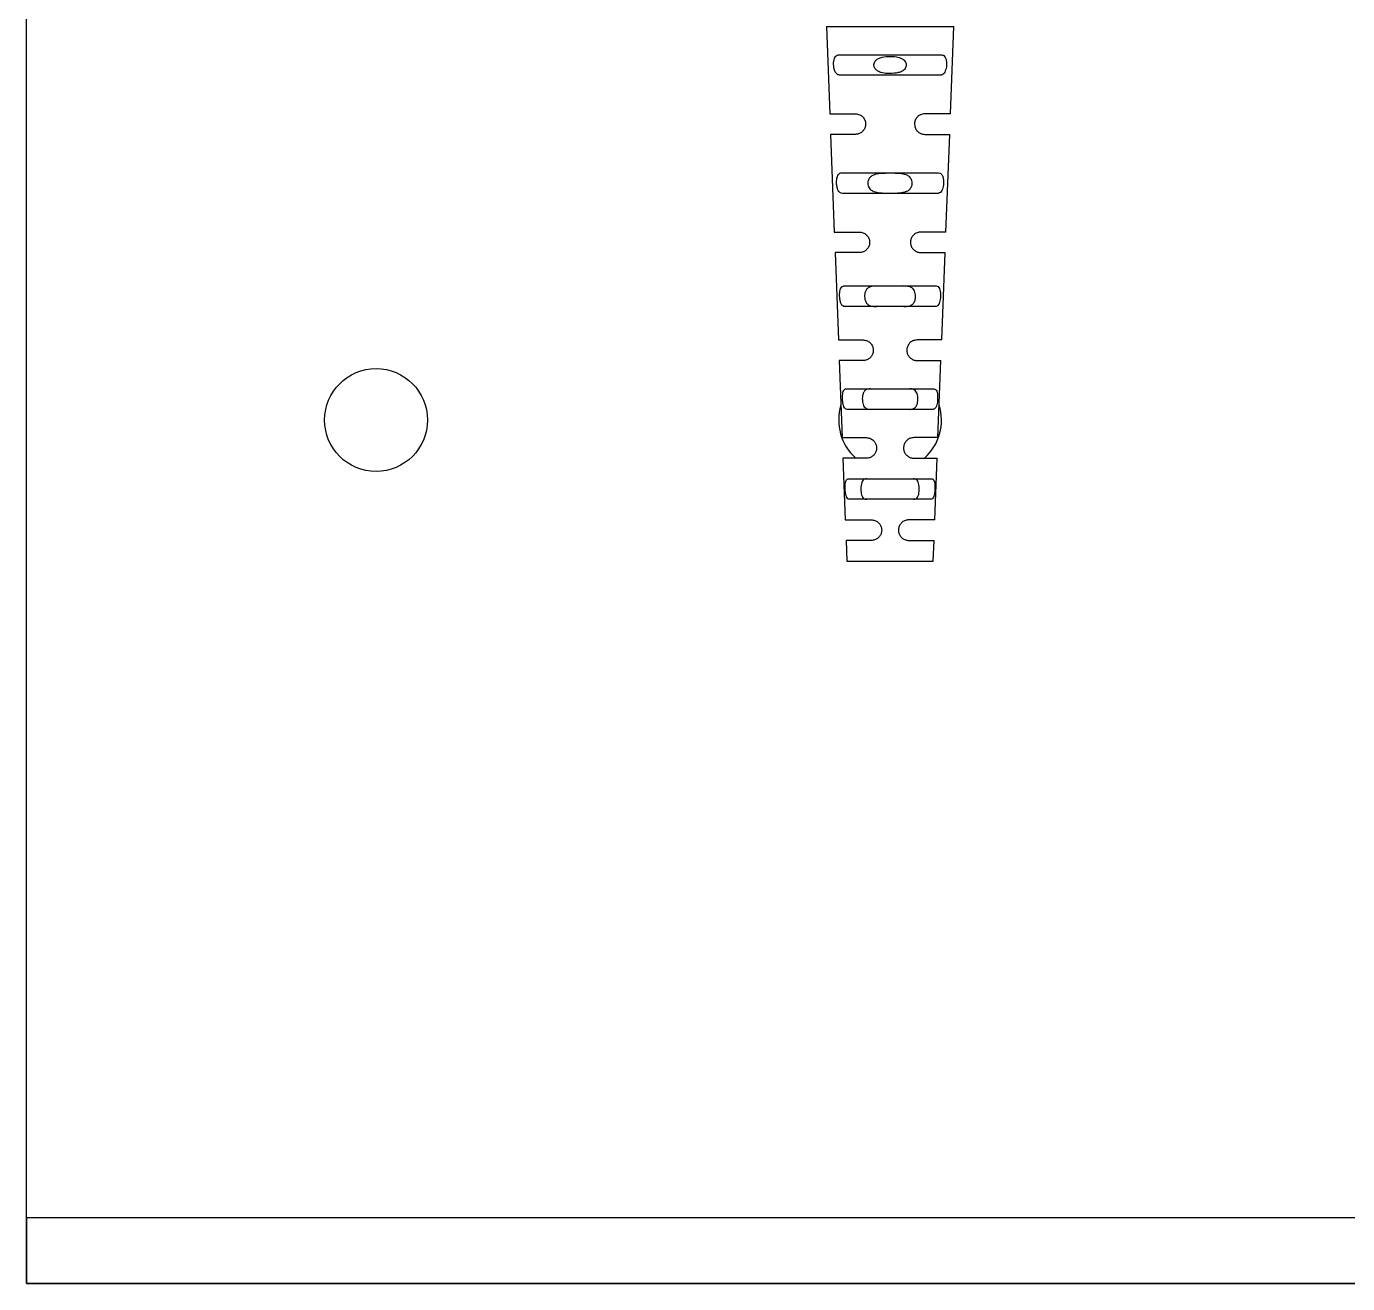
# Model space of a CAD drawing. Header units: millimetres. Extents: x 0 to 210, y 0 to 297.
# Drawn here: x 40.19 to 53.04, y 69.35 to 81.58 of the extents above; entities that cross this region are included whole.
import ezdxf

# ---------------------------------------------------------------- set-up
doc = ezdxf.new("R2010")
doc.units = ezdxf.units.MM

msp = doc.modelspace()

# ---------------------------------------------------------------- linework, layer by layer
at = {"color": 7, "linetype": 'Continuous'}
for p, q in [((40.1906, 69.3541), (40.1906, 141.1541)), ((111.9911, 69.3541), (40.1906, 69.3541))]:
    msp.add_line(p, q, dxfattribs=at)
at = {"color": 7, "linetype": 'Continuous', "lineweight": 25}
for p, q in [((40.1906, 69.9941), (40.1906, 140.5141)), ((47.971, 81.5827), (48.0036, 80.7327)), ((47.971, 81.5827), (49.211, 81.5827)), ((49.1783, 80.7327), (49.211, 81.5827)), ((48.096, 81.3077), (49.0859, 81.3077)), ((49.0764, 81.1077), (48.1055, 81.1077)), ((48.0036, 80.7327), (48.2532, 80.7327)), ((49.1783, 80.7327), (48.9287, 80.7327)), ((48.0113, 80.5327), (48.0479, 79.5827)), ((48.2532, 80.5327), (48.0113, 80.5327)), ((48.9287, 80.5327), (49.1706, 80.5327)), ((49.134, 79.5827), (49.1706, 80.5327)), ((48.1192, 80.1577), (49.0627, 80.1577)), ((49.0534, 79.9577), (48.1285, 79.9577)), ((48.0479, 79.5827), (48.2922, 79.5827)), ((49.134, 79.5827), (48.8897, 79.5827)), ((48.0556, 79.3827), (48.0883, 78.5327)), ((48.2922, 79.3827), (48.0556, 79.3827)), ((48.8897, 79.3827), (49.1263, 79.3827)), ((49.0936, 78.5327), (49.1263, 79.3827)), ((48.1426, 79.0577), (49.0393, 79.0577)), ((49.0303, 78.8577), (48.1516, 78.8577)), ((48.0883, 78.5327), (48.3279, 78.5327)), ((49.0936, 78.5327), (48.854, 78.5327)), ((48.096, 78.3327), (48.1248, 77.5827)), ((48.3279, 78.3327), (48.096, 78.3327)), ((48.854, 78.3327), (49.086, 78.3327)), ((49.0571, 77.5827), (49.086, 78.3327)), ((48.1649, 78.0577), (49.017, 78.0577)), ((49.0082, 77.8577), (48.1737, 77.8577)), ((48.1248, 77.5827), (48.3601, 77.5827)), ((49.0571, 77.5827), (48.8218, 77.5827)), ((48.1325, 77.3827), (48.1556, 76.7827)), ((48.3601, 77.3827), (48.1325, 77.3827)), ((48.8218, 77.3827), (49.0494, 77.3827)), ((49.0263, 76.7827), (49.0494, 77.3827)), ((48.1855, 77.1827), (48.9964, 77.1827)), ((48.9879, 76.9827), (48.194, 76.9827)), ((48.1556, 76.7827), (48.4094, 76.7827)), ((49.0263, 76.7827), (48.7725, 76.7827)), ((48.1633, 76.5827), (48.171, 76.3827)), ((48.4094, 76.5827), (48.1633, 76.5827)), ((48.7725, 76.5827), (49.0186, 76.5827)), ((49.011, 76.3827), (49.0186, 76.5827)), ((48.171, 76.3827), (49.011, 76.3827)), ((111.9911, 69.9941), (40.1906, 69.9941)), ((40.1906, 69.9941), (40.1906, 69.3541)), ((40.1906, 69.3541), (111.9911, 69.3541))]:
    msp.add_line(p, q, dxfattribs=at)
msp.add_circle((43.5911, 77.7541), 0.5, dxfattribs=at)
for start, end in [(163.11531, 227.97391), (312.02609, 16.96379)]:
    msp.add_arc((48.5911, 77.7541), 0.5, start, end, dxfattribs=at)
for points, knots in [([(48.1055, 81.1077), (48.0957, 81.1093), (48.0786, 81.1121), (48.0595, 81.1342), (48.0476, 81.1631), (48.0418, 81.1968), (48.0414, 81.2294), (48.0455, 81.2585), (48.0542, 81.2824), (48.0677, 81.2995), (48.0825, 81.3068), (48.0927, 81.3075), (48.096, 81.3077)], [0, 0, 0, 0, 0.1493376, 0.2616363, 0.3744227, 0.4749253, 0.5674844, 0.6570885, 0.7475914, 0.843232, 0.949411, 1, 1, 1, 1]), ([(48.591, 81.1245), (48.6183, 81.1257), (48.6593, 81.1274), (48.7056, 81.1436), (48.7297, 81.1611), (48.7429, 81.1804), (48.7485, 81.1996), (48.748, 81.2184), (48.7417, 81.2374), (48.7272, 81.2568), (48.6977, 81.2761), (48.6448, 81.2897), (48.5723, 81.2926), (48.5076, 81.2847), (48.465, 81.2652), (48.4448, 81.2459), (48.4349, 81.2238), (48.4329, 81.2044), (48.4369, 81.186), (48.4468, 81.1676), (48.4675, 81.1483), (48.5084, 81.131), (48.5529, 81.1251), (48.5834, 81.1246), (48.591, 81.1245)], [0, 0, 0, 0, 0.1005966, 0.1507076, 0.1896879, 0.2170872, 0.2402525, 0.2634843, 0.2853475, 0.3145933, 0.3564177, 0.4236993, 0.5223439, 0.6223515, 0.6638577, 0.7057876, 0.7300768, 0.7544849, 0.7765844, 0.7992055, 0.8338069, 0.8867987, 0.9719667, 1, 1, 1, 1]), ([(49.0859, 81.3077), (49.0955, 81.306), (49.1118, 81.3032), (49.1285, 81.2815), (49.1376, 81.2542), (49.1409, 81.2221), (49.1393, 81.1904), (49.1334, 81.1611), (49.1231, 81.136), (49.1081, 81.1173), (49.0917, 81.1087), (49.0804, 81.1079), (49.0764, 81.1077)], [0, 0, 0, 0, 0.149568, 0.254744, 0.3603396, 0.4556249, 0.5457065, 0.6355459, 0.7286259, 0.8285613, 0.9399506, 1, 1, 1, 1]), ([(48.2532, 80.7327), (48.2675, 80.731), (48.2918, 80.7282), (48.3236, 80.7063), (48.344, 80.679), (48.3539, 80.647), (48.3533, 80.6151), (48.3432, 80.5857), (48.3248, 80.5606), (48.2991, 80.542), (48.274, 80.5336), (48.2585, 80.5329), (48.2532, 80.5327)], [0, 0, 0, 0, 0.1502919, 0.2550346, 0.3601641, 0.4557315, 0.5466919, 0.6375577, 0.7314619, 0.8317684, 0.942932, 1, 1, 1, 1]), ([(48.9287, 80.7327), (48.9144, 80.731), (48.8901, 80.7282), (48.8584, 80.7063), (48.8379, 80.679), (48.828, 80.647), (48.8286, 80.6151), (48.8387, 80.5857), (48.8571, 80.5606), (48.8828, 80.542), (48.9079, 80.5336), (48.9234, 80.5329), (48.9287, 80.5327)], [0, 0, 0, 0, 0.15029194, 0.2550346, 0.36016405, 0.45573148, 0.54669188, 0.63755768, 0.7314619, 0.83176845, 0.94293197, 1, 1, 1, 1]), ([(48.1285, 79.9577), (48.1193, 79.9594), (48.1033, 79.9623), (48.0863, 79.985), (48.0759, 80.0136), (48.0708, 80.0472), (48.0703, 80.08), (48.074, 80.1096), (48.0819, 80.1336), (48.0945, 80.1505), (48.1078, 80.157), (48.1167, 80.1575), (48.1192, 80.1577)], [0, 0, 0, 0, 0.1517525, 0.262304, 0.3732344, 0.4743682, 0.569543, 0.6623626, 0.7555961, 0.8527114, 0.9586317, 1, 1, 1, 1]), ([(48.591, 79.9583), (48.6243, 79.9584), (48.6778, 79.9585), (48.7386, 79.9687), (48.7727, 79.9864), (48.792, 80.0086), (48.8021, 80.0335), (48.8049, 80.0593), (48.8013, 80.0842), (48.792, 80.1061), (48.7744, 80.1274), (48.7406, 80.1465), (48.6791, 80.1567), (48.593, 80.1572), (48.5076, 80.1568), (48.4461, 80.1476), (48.4107, 80.1301), (48.3907, 80.1081), (48.3802, 80.0833), (48.3769, 80.0573), (48.3803, 80.0323), (48.3893, 80.0102), (48.4064, 79.9889), (48.4394, 79.9695), (48.5016, 79.9585), (48.557, 79.9584), (48.591, 79.9583)], [0, 0, 0, 0, 0.0880346, 0.1409432, 0.1778594, 0.2055329, 0.2287568, 0.2520631, 0.2734363, 0.2948886, 0.318491, 0.3557482, 0.4134565, 0.4978328, 0.5833924, 0.6385893, 0.6759636, 0.7040724, 0.7274767, 0.7509691, 0.7724009, 0.7937985, 0.8172371, 0.8539098, 0.9104665, 1, 1, 1, 1]), ([(49.0627, 80.1577), (49.07, 80.1565), (49.0849, 80.1541), (49.1004, 80.134), (49.109, 80.1049), (49.1119, 80.0726), (49.1104, 80.0405), (49.1049, 80.0106), (49.0955, 79.9852), (49.0816, 79.9666), (49.0668, 79.9586), (49.0567, 79.9579), (49.0534, 79.9577)], [0, 0, 0, 0, 0.1240384, 0.2489037, 0.3567988, 0.4535364, 0.5464806, 0.6394995, 0.7351097, 0.8361597, 0.9466928, 1, 1, 1, 1]), ([(48.2922, 79.5827), (48.304, 79.5815), (48.3276, 79.5792), (48.3601, 79.5592), (48.3824, 79.5303), (48.3928, 79.4981), (48.3925, 79.4658), (48.3824, 79.4358), (48.3636, 79.4103), (48.3376, 79.3917), (48.3126, 79.3836), (48.2973, 79.3829), (48.2922, 79.3827)], [0, 0, 0, 0, 0.1234826, 0.2477861, 0.3553706, 0.4521941, 0.5454924, 0.6389147, 0.7347668, 0.8357381, 0.9458284, 1, 1, 1, 1]), ([(48.8897, 79.5827), (48.8779, 79.5815), (48.8543, 79.5792), (48.8218, 79.5592), (48.7995, 79.5303), (48.7891, 79.4981), (48.7894, 79.4658), (48.7995, 79.4358), (48.8183, 79.4103), (48.8443, 79.3917), (48.8693, 79.3836), (48.8846, 79.3829), (48.8897, 79.3827)], [0, 0, 0, 0, 0.1234826, 0.2477861, 0.3553706, 0.4521941, 0.5454924, 0.6389147, 0.7347668, 0.8357381, 0.9458284, 1, 1, 1, 1]), ([(48.1516, 78.8577), (48.1446, 78.8589), (48.1305, 78.8613), (48.1151, 78.8817), (48.1052, 78.9112), (48.1004, 78.9447), (48.0995, 78.978), (48.1023, 79.0083), (48.109, 79.0331), (48.1201, 79.0503), (48.1321, 79.057), (48.1403, 79.0575), (48.1426, 79.0577)], [0, 0, 0, 0, 0.12516597, 0.25100386, 0.36322087, 0.46571577, 0.56370104, 0.65974944, 0.75557417, 0.85369497, 0.95837596, 1, 1, 1, 1]), ([(48.4582, 79.0577), (48.4528, 79.0576), (48.4317, 79.0573), (48.4006, 79.0529), (48.3715, 79.0369), (48.3536, 79.0131), (48.3444, 78.9844), (48.3422, 78.9538), (48.3458, 78.9255), (48.3548, 78.9008), (48.3712, 78.8789), (48.4009, 78.8618), (48.4328, 78.8579), (48.4545, 78.8577), (48.4582, 78.8577)], [0, 0, 0, 0, 0.044554, 0.1740059, 0.2763467, 0.3571582, 0.4383717, 0.5103739, 0.5784683, 0.6469039, 0.7193689, 0.8215313, 0.9696311, 1, 1, 1, 1]), ([(48.7237, 78.8577), (48.7241, 78.8577), (48.7424, 78.8577), (48.7724, 78.8598), (48.8054, 78.8743), (48.8256, 78.897), (48.8365, 78.9255), (48.8398, 78.9565), (48.8371, 78.9853), (48.829, 79.0107), (48.8139, 79.0333), (48.7866, 79.0515), (48.7541, 79.0572), (48.7305, 79.0575), (48.7237, 79.0577)], [0, 0, 0, 0, 0.0034074, 0.1492933, 0.256904, 0.3408459, 0.4252777, 0.4986984, 0.5670954, 0.6352503, 0.7067386, 0.8047512, 0.9439564, 1, 1, 1, 1]), ([(49.0393, 79.0577), (49.0458, 79.0565), (49.0589, 79.0543), (49.0724, 79.0351), (49.0799, 79.0072), (49.0825, 78.9753), (49.0813, 78.9427), (49.0766, 78.912), (49.0684, 78.8859), (49.0561, 78.8669), (49.0427, 78.8586), (49.0334, 78.8579), (49.0303, 78.8577)], [0, 0, 0, 0, 0.1196488, 0.2399902, 0.3468843, 0.4452253, 0.5410276, 0.6370934, 0.7350034, 0.8367451, 0.9456924, 1, 1, 1, 1]), ([(48.3279, 78.5327), (48.3394, 78.5315), (48.3626, 78.5293), (48.3945, 78.5101), (48.417, 78.4821), (48.4281, 78.4502), (48.4285, 78.4176), (48.4187, 78.387), (48.3999, 78.3609), (48.3738, 78.342), (48.3485, 78.3336), (48.3331, 78.3329), (48.3279, 78.3327)], [0, 0, 0, 0, 0.1199721, 0.24066287, 0.34735386, 0.4453758, 0.54092278, 0.63676946, 0.73443667, 0.83589539, 0.94461792, 1, 1, 1, 1]), ([(48.854, 78.5327), (48.8425, 78.5315), (48.8193, 78.5293), (48.7874, 78.5101), (48.7649, 78.4821), (48.7538, 78.4502), (48.7534, 78.4176), (48.7632, 78.387), (48.782, 78.3609), (48.8081, 78.342), (48.8334, 78.3336), (48.8488, 78.3329), (48.854, 78.3327)], [0, 0, 0, 0, 0.1199721, 0.2406629, 0.3473539, 0.4453758, 0.5409228, 0.6367695, 0.7344367, 0.8358954, 0.9446179, 1, 1, 1, 1]), ([(48.1737, 77.8577), (48.1675, 77.8588), (48.1552, 77.8611), (48.1419, 77.8806), (48.1333, 77.909), (48.1289, 77.942), (48.1277, 77.9756), (48.1296, 78.0067), (48.1351, 78.0323), (48.1445, 78.05), (48.1553, 78.057), (48.1627, 78.0575), (48.1649, 78.0577)], [0, 0, 0, 0, 0.1207681, 0.2421, 0.3528137, 0.4563185, 0.5567563, 0.6557596, 0.7541164, 0.8533683, 0.9570202, 1, 1, 1, 1]), ([(48.399, 78.0577), (48.3978, 78.0576), (48.3845, 78.0575), (48.3632, 78.0538), (48.3404, 78.0366), (48.3271, 78.0104), (48.3211, 77.9786), (48.3204, 77.9467), (48.3243, 77.917), (48.333, 77.8916), (48.3473, 77.8724), (48.3689, 77.8597), (48.3882, 77.8584), (48.399, 77.8577)], [0, 0, 0, 0, 0.01287008, 0.14457324, 0.24888311, 0.35380978, 0.44482868, 0.52974378, 0.61335642, 0.69746683, 0.78450612, 0.87985077, 1, 1, 1, 1]), ([(48.7829, 77.8577), (48.7843, 77.8577), (48.7979, 77.8578), (48.8193, 77.8618), (48.8418, 77.8791), (48.8549, 77.9054), (48.8609, 77.9372), (48.8615, 77.9691), (48.8576, 77.9988), (48.8488, 78.0241), (48.8343, 78.0431), (48.8128, 78.0557), (48.7935, 78.0569), (48.7829, 78.0577)], [0, 0, 0, 0, 0.01567396, 0.14694945, 0.25082411, 0.35530313, 0.44614289, 0.53101361, 0.61462025, 0.69874974, 0.7858628, 0.88139312, 1, 1, 1, 1]), ([(49.017, 78.0577), (49.0227, 78.0566), (49.0342, 78.0544), (49.0457, 78.0361), (49.0521, 78.0091), (49.0542, 77.9776), (49.0532, 77.9446), (49.0493, 77.9132), (49.0422, 77.8865), (49.0314, 77.8672), (49.0195, 77.8586), (49.011, 77.8579), (49.0082, 77.8577)], [0, 0, 0, 0, 0.1157829, 0.2321476, 0.3380174, 0.4376947, 0.5360447, 0.6349173, 0.7350564, 0.8376316, 0.9453289, 1, 1, 1, 1]), ([(48.3601, 77.5827), (48.3715, 77.5816), (48.3942, 77.5794), (48.4257, 77.5609), (48.4483, 77.5338), (48.46, 77.5022), (48.461, 77.4693), (48.4516, 77.4381), (48.4328, 77.4114), (48.4066, 77.3922), (48.3811, 77.3837), (48.3655, 77.3829), (48.3601, 77.3827)], [0, 0, 0, 0, 0.1167519, 0.2341333, 0.3399126, 0.4389698, 0.5365754, 0.6347056, 0.7341644, 0.8362262, 0.9438059, 1, 1, 1, 1]), ([(48.8218, 77.5827), (48.8105, 77.5816), (48.7877, 77.5794), (48.7562, 77.5609), (48.7336, 77.5338), (48.7219, 77.5022), (48.7209, 77.4693), (48.7303, 77.4381), (48.7491, 77.4114), (48.7753, 77.3922), (48.8009, 77.3837), (48.8164, 77.3829), (48.8218, 77.3827)], [0, 0, 0, 0, 0.1167519, 0.2341333, 0.3399126, 0.4389698, 0.5365754, 0.6347056, 0.7341644, 0.8362262, 0.9438059, 1, 1, 1, 1]), ([(48.194, 76.9827), (48.1887, 76.9838), (48.1779, 76.986), (48.1665, 77.0047), (48.1592, 77.0322), (48.1553, 77.0647), (48.1539, 77.0986), (48.155, 77.1303), (48.1593, 77.1566), (48.1672, 77.1747), (48.1767, 77.1819), (48.1835, 77.1825), (48.1855, 77.1827)], [0, 0, 0, 0, 0.1170377, 0.2345524, 0.3438609, 0.4480867, 0.5504944, 0.6519858, 0.7526485, 0.8531338, 0.9561257, 1, 1, 1, 1]), ([(48.3646, 77.1827), (48.354, 77.1812), (48.3362, 77.1788), (48.3197, 77.1584), (48.3109, 77.1322), (48.307, 77.1006), (48.3068, 77.068), (48.3102, 77.0373), (48.3176, 77.0115), (48.3301, 76.9932), (48.3462, 76.9839), (48.359, 76.983), (48.3646, 76.9827)], [0, 0, 0, 0, 0.14925898, 0.25107823, 0.35319182, 0.44847193, 0.54179432, 0.63497144, 0.72821315, 0.82268309, 0.92277926, 1, 1, 1, 1]), ([(48.8173, 76.9827), (48.8175, 76.9827), (48.827, 76.9827), (48.843, 76.9861), (48.8601, 77.0028), (48.87, 77.0282), (48.8746, 77.0594), (48.8753, 77.0921), (48.8725, 77.1234), (48.8658, 77.1501), (48.8542, 77.1697), (48.8379, 77.1809), (48.824, 77.1821), (48.8173, 77.1827)], [0, 0, 0, 0, 0.0027119, 0.1282362, 0.2326899, 0.3375114, 0.4335943, 0.5269991, 0.620155, 0.7133382, 0.8073991, 0.9060933, 1, 1, 1, 1]), ([(48.9964, 77.1827), (49.0015, 77.1816), (49.0115, 77.1795), (49.0212, 77.1618), (49.0264, 77.1357), (49.028, 77.1045), (49.0271, 77.0713), (49.0238, 77.0393), (49.0178, 77.012), (49.0086, 76.9923), (48.998, 76.9837), (48.9904, 76.9829), (48.9879, 76.9827)], [0, 0, 0, 0, 0.1125375, 0.2255668, 0.3304918, 0.4312674, 0.5317768, 0.6330515, 0.7351723, 0.8386168, 0.9453867, 1, 1, 1, 1]), ([(48.4094, 76.7827), (48.4205, 76.7816), (48.4426, 76.7795), (48.4732, 76.7622), (48.4959, 76.7364), (48.5087, 76.7053), (48.5107, 76.672), (48.5018, 76.6398), (48.4829, 76.6122), (48.4564, 76.5924), (48.4305, 76.5837), (48.4147, 76.5829), (48.4094, 76.5827)], [0, 0, 0, 0, 0.1111093, 0.222671, 0.3271634, 0.4284291, 0.5298951, 0.6322218, 0.7352285, 0.8391053, 0.9455099, 1, 1, 1, 1]), ([(48.7725, 76.7827), (48.7614, 76.7816), (48.7393, 76.7795), (48.7087, 76.7622), (48.686, 76.7364), (48.6732, 76.7053), (48.6712, 76.672), (48.6801, 76.6398), (48.699, 76.6122), (48.7256, 76.5924), (48.7514, 76.5837), (48.7672, 76.5829), (48.7725, 76.5827)], [0, 0, 0, 0, 0.1111093, 0.222671, 0.3271634, 0.4284291, 0.5298951, 0.6322218, 0.7352285, 0.8391053, 0.9455099, 1, 1, 1, 1])]:
    msp.add_open_spline(points, degree=3, knots=knots, dxfattribs=at)

doc.saveas('drawing.dxf')
